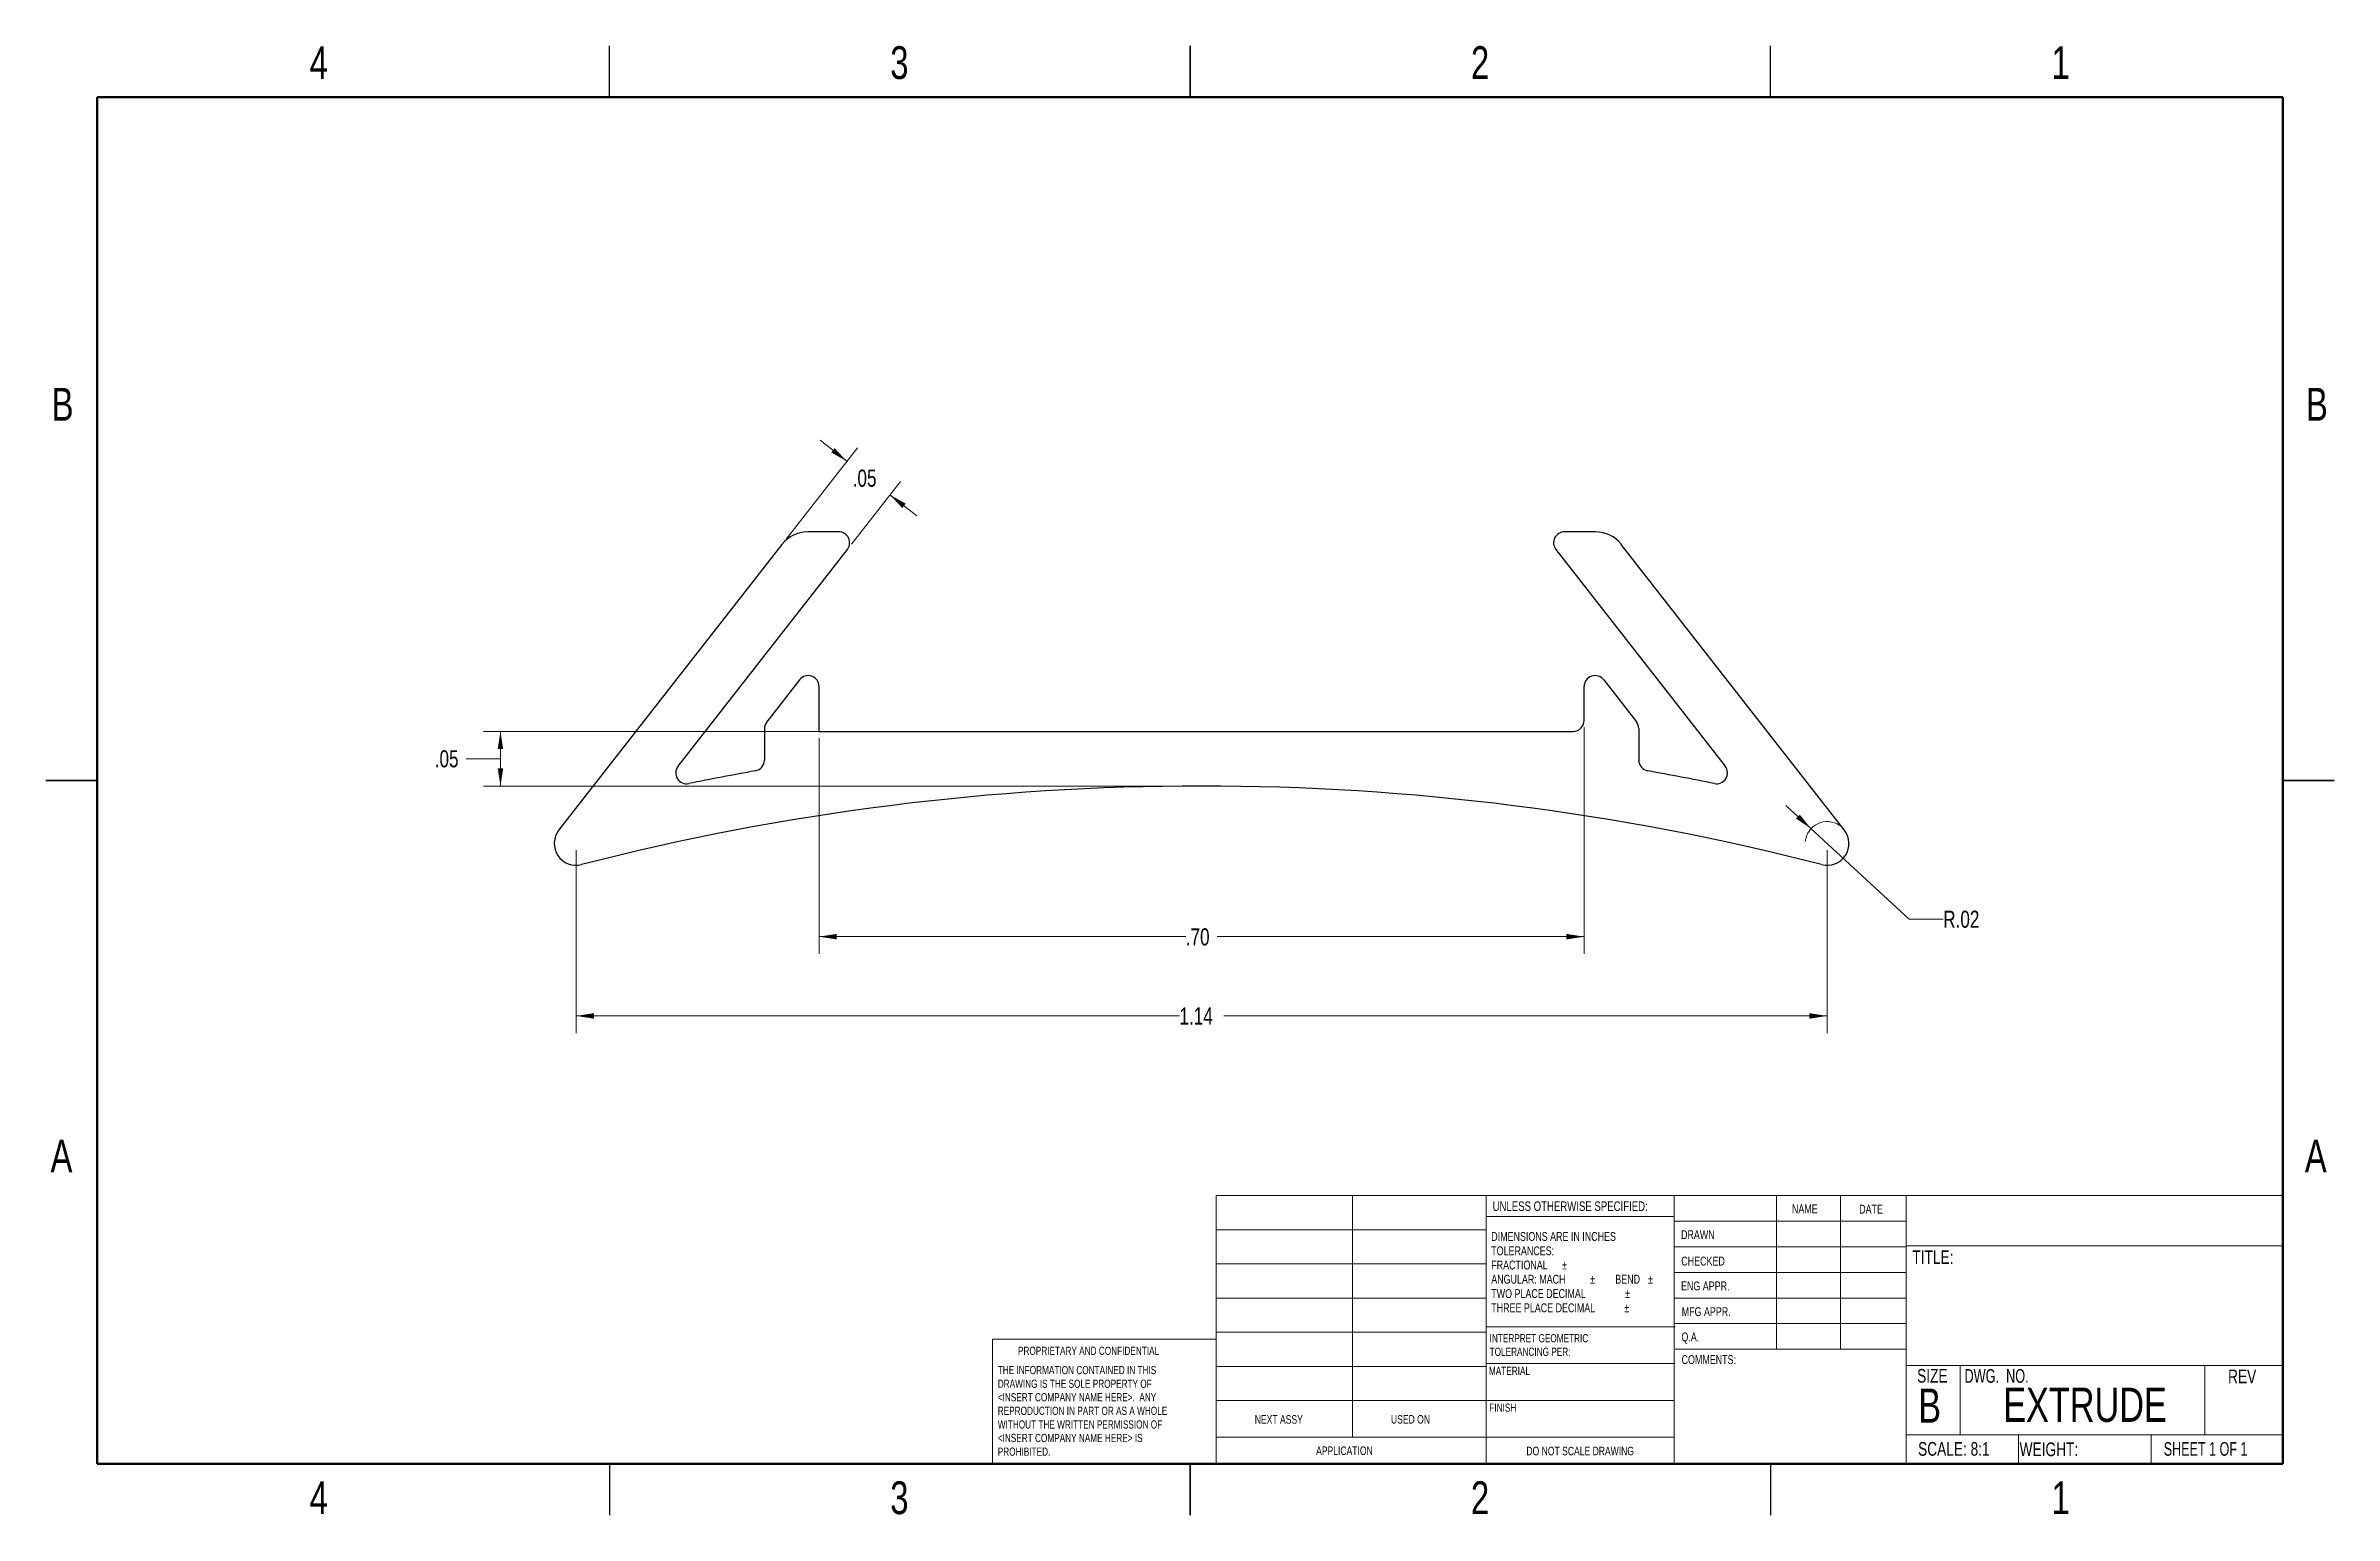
# Model space of a CAD drawing. Header units: inches. Extents: x 0.1 to 16.9, y 0.1 to 10.9.
import ezdxf

# ---------------------------------------------------------------- set-up
doc = ezdxf.new("R2010")
doc.units = ezdxf.units.IN
doc.header["$MEASUREMENT"] = 0
doc.styles.add('SLDTEXTSTYLE0', font='TXT', dxfattribs={"width": 0.75})
doc.styles.add('SLDTEXTSTYLE1', font='TXT', dxfattribs={"width": 0.6875})
doc.styles.add('SLDTEXTSTYLE2', font='TXT', dxfattribs={"width": 0.694444})
doc.dimstyles.new('SLDDIMSTYLE0', dxfattribs={"dimtxt": 0.125, "dimasz": 0.13, "dimexe": 0, "dimexo": 0.0625, "dimgap": 0.03125, "dimtad": 0, "dimtih": 1, "dimtoh": 1, "dimlfac": 0.125, "dimrnd": 1e-09, "dimzin": 12, "dimdsep": 46, "dimtxsty": 'SLDTEXTSTYLE0', "dimsah": 1, "dimcen": 0.09, "dimadec": 0, "dimazin": 3, "dimtfac": 1, "dimtofl": 0, "dimtmove": 0, "dimatfit": 3, "dimfxl": 1, "dimfrac": 2, "dimtolj": 1, "dimtzin": 12, "dimarcsym": 0})
doc.dimstyles.new('SLDDIMSTYLE1', dxfattribs={"dimtxt": 0.125, "dimasz": 0.13, "dimexe": 0, "dimexo": 0.0625, "dimgap": 0.03125, "dimtad": 0, "dimtih": 1, "dimtoh": 1, "dimlfac": 0.125, "dimrnd": 1e-09, "dimzin": 4, "dimdsep": 46, "dimtxsty": 'SLDTEXTSTYLE0', "dimsah": 1, "dimcen": 0.09, "dimadec": 0, "dimazin": 1, "dimtfac": 1, "dimtofl": 0, "dimtmove": 0, "dimatfit": 3, "dimfxl": 1, "dimfrac": 2, "dimtolj": 1, "dimtzin": 12, "dimarcsym": 0})
doc.dimstyles.new('SLDDIMSTYLE2', dxfattribs={"dimtxt": 0.125, "dimasz": 0.13, "dimexe": 0, "dimexo": 0.0625, "dimgap": 0.03125, "dimtad": 0, "dimtih": 1, "dimtoh": 1, "dimlfac": 0.125, "dimrnd": 1e-09, "dimzin": 12, "dimdsep": 46, "dimtxsty": 'SLDTEXTSTYLE0', "dimsah": 1, "dimcen": 0.09, "dimadec": 0, "dimazin": 3, "dimtfac": 1, "dimtmove": 0, "dimatfit": 0, "dimfxl": 1, "dimfrac": 2, "dimtolj": 1, "dimtzin": 12, "dimarcsym": 0})
doc.dimstyles.new('SLDDIMSTYLE3', dxfattribs={"dimtxt": 0.125, "dimasz": 0.13, "dimexe": 0, "dimexo": 0.0625, "dimgap": 0.03125, "dimtad": 0, "dimtih": 1, "dimtoh": 1, "dimlfac": 0.125, "dimrnd": 1e-09, "dimzin": 12, "dimdsep": 46, "dimtxsty": 'SLDTEXTSTYLE0', "dimsah": 1, "dimcen": 0, "dimadec": 0, "dimazin": 3, "dimtfac": 1, "dimtofl": 0, "dimtmove": 1, "dimatfit": 3, "dimfxl": 1, "dimfrac": 2, "dimtolj": 1, "dimtzin": 12, "dimarcsym": 0})

# ---------------------------------------------------------------- blocks, each defined once
blk = doc.blocks.new('_D')
at = {"color": 7, "linetype": 'Continuous', "lineweight": 0}
for p, q in [((4.007, 4.99), (4.007, 3.653)), ((13.163, 4.99), (13.163, 3.653)), ((4.007, 3.778), (8.423, 3.778)), ((13.163, 3.778), (8.747, 3.778))]:
    blk.add_line(p, q, dxfattribs=at)
at = {"color": 7, "linetype": 'Continuous', "lineweight": 18}
for points in [[(4.007, 3.778), (4.137, 3.758), (4.137, 3.798)], [(13.163, 3.778), (13.033, 3.798), (13.033, 3.758)]]:
    blk.add_solid(points, dxfattribs=at)
at = {"color": 7, "linetype": 'Continuous', "lineweight": 18, "insert": (8.423, 3.84), "char_height": 0.125, "attachment_point": 1, "style": 'SLDTEXTSTYLE0'}
blk.add_mtext('1.14', dxfattribs=at)
blk = doc.blocks.new('_D_1')
at = {"color": 7, "linetype": 'Continuous', "lineweight": 0}
for p, q in [((11.385, 5.89), (11.385, 4.233)), ((5.785, 5.81), (5.785, 4.233)), ((5.785, 4.358), (8.469, 4.358)), ((11.385, 4.358), (8.7, 4.358))]:
    blk.add_line(p, q, dxfattribs=at)
at = {"color": 7, "linetype": 'Continuous', "lineweight": 18}
for points in [[(5.785, 4.358), (5.915, 4.338), (5.915, 4.378)], [(11.385, 4.358), (11.255, 4.378), (11.255, 4.338)]]:
    blk.add_solid(points, dxfattribs=at)
at = {"color": 7, "linetype": 'Continuous', "lineweight": 18, "insert": (8.469, 4.419), "char_height": 0.125, "attachment_point": 1, "style": 'SLDTEXTSTYLE0'}
blk.add_mtext('.70', dxfattribs=at)
blk = doc.blocks.new('_D_2')
at = {"color": 7, "linetype": 'Continuous', "lineweight": 0}
for p, q in [((5.544, 7.267), (6.066, 7.935)), ((5.989, 7.836), (5.792, 7.99)), ((6.022, 7.23), (6.381, 7.689)), ((6.304, 7.59), (6.501, 7.436))]:
    blk.add_line(p, q, dxfattribs=at)
at = {"color": 7, "linetype": 'Continuous', "lineweight": 18}
for points in [[(5.989, 7.836), (5.899, 7.932), (5.874, 7.901)], [(6.304, 7.59), (6.394, 7.494), (6.419, 7.526)]]:
    blk.add_solid(points, dxfattribs=at)
at = {"color": 7, "linetype": 'Continuous', "lineweight": 18, "insert": (6.031, 7.775), "char_height": 0.125, "attachment_point": 1, "style": 'SLDTEXTSTYLE0'}
blk.add_mtext('.05', dxfattribs=at)
blk = doc.blocks.new('_D_3')
at = {"color": 7, "linetype": 'Continuous', "lineweight": 0}
for p, q in [((8.535, 5.86), (3.328, 5.86)), ((3.453, 5.66), (3.453, 5.86)), ((3.453, 5.86), (3.453, 5.46)), ((3.203, 5.66), (3.453, 5.66)), ((8.535, 5.46), (3.328, 5.46))]:
    blk.add_line(p, q, dxfattribs=at)
at = {"color": 7, "linetype": 'Continuous', "lineweight": 18}
for points in [[(3.453, 5.86), (3.433, 5.73), (3.473, 5.73)], [(3.453, 5.46), (3.473, 5.59), (3.433, 5.59)]]:
    blk.add_solid(points, dxfattribs=at)
at = {"color": 7, "linetype": 'Continuous', "lineweight": 18, "insert": (2.972, 5.722), "char_height": 0.125, "attachment_point": 1, "style": 'SLDTEXTSTYLE0'}
blk.add_mtext('.05', dxfattribs=at)
blk = doc.blocks.new('_D_4')
at = {"color": 7, "linetype": 'Continuous', "lineweight": 0}
for p, q in [((13.045, 5.149), (12.862, 5.318)), ((13.045, 5.149), (13.763, 4.486)), ((13.763, 4.486), (14.013, 4.486))]:
    blk.add_line(p, q, dxfattribs=at)
at = {"color": 7, "linetype": 'Continuous', "lineweight": 18}
blk.add_arc((13.163, 5.04), 0.16, 55.354, 175.2912, dxfattribs=at)
blk.add_solid([(13.045, 5.149), (12.963, 5.251), (12.936, 5.222)], dxfattribs=at)
at = {"color": 7, "linetype": 'Continuous', "lineweight": 18, "insert": (14.013, 4.548), "char_height": 0.125, "attachment_point": 1, "style": 'SLDTEXTSTYLE0'}
blk.add_mtext('R.02', dxfattribs=at)

msp = doc.modelspace()

# ---------------------------------------------------------------- linework, layer by layer
at = {"color": 7, "linetype": 'Continuous', "lineweight": 25}
for p, q in [((4.25, 10.5), (4.25, 10.875)), ((8.5, 10.5), (8.5, 10.875)), ((8.5, 10.875), (8.5, 10.5)), ((12.75, 10.5), (12.75, 10.875)), ((5.513, 7.227), (3.881, 5.139)), ((5.929, 7.32), (5.702, 7.32)), ((11.468, 7.32), (11.241, 7.32)), ((13.289, 5.139), (11.657, 7.227)), ((4.753, 5.605), (5.992, 7.19)), ((11.178, 7.19), (12.417, 5.605)), ((5.642, 6.237), (5.402, 5.93)), ((11.528, 6.237), (11.768, 5.93)), ((5.785, 5.86), (5.785, 6.188)), ((11.385, 5.94), (11.385, 6.188)), ((5.385, 5.88), (5.385, 5.65)), ((11.785, 5.88), (11.785, 5.65)), ((5.785, 5.86), (11.305, 5.86)), ((0.5, 5.5), (0.125, 5.5)), ((0.125, 5.5), (0.5, 5.5)), ((16.5, 5.5), (16.875, 5.5)), ((16.875, 5.5), (16.5, 5.5)), ((4.25, 0.5), (4.25, 0.125)), ((8.5, 0.5), (8.5, 0.125)), ((8.5, 0.125), (8.5, 0.5)), ((12.75, 0.5), (12.75, 0.125))]:
    msp.add_line(p, q, dxfattribs=at)
at = {"color": 7, "linetype": 'Continuous', "lineweight": 50}
for p, q in [((0.5, 0.5), (0.5, 10.5)), ((0.5, 10.5), (16.5, 10.5)), ((16.5, 10.5), (16.5, 0.5)), ((16.5, 0.5), (0.5, 0.5))]:
    msp.add_line(p, q, dxfattribs=at)
at = {"color": 7, "linetype": 'Continuous', "lineweight": 18}
for p, q in [((8.691, 2.464), (16.5, 2.464)), ((8.691, 0.5), (8.691, 2.464)), ((9.689, 2.464), (9.689, 0.696)), ((10.668, 0.5), (10.668, 2.464)), ((12.045, 2.464), (12.045, 0.5)), ((12.794, 2.464), (12.794, 1.339)), ((13.262, 2.464), (13.262, 1.339)), ((13.741, 2.464), (13.741, 0.5)), ((8.691, 2.214), (10.668, 2.214)), ((12.045, 2.31), (10.668, 2.31)), ((12.045, 2.277), (13.741, 2.277)), ((12.045, 2.089), (13.741, 2.089)), ((13.741, 2.097), (16.5, 2.097)), ((8.691, 1.964), (10.668, 1.964)), ((12.045, 1.902), (13.741, 1.902)), ((8.691, 1.714), (10.668, 1.714)), ((13.741, 1.714), (12.045, 1.714)), ((13.741, 1.527), (12.045, 1.527)), ((7.054, 0.5), (7.054, 1.414)), ((8.691, 1.414), (7.054, 1.414)), ((8.691, 1.464), (10.668, 1.464)), ((10.668, 1.504), (12.05, 1.504)), ((8.691, 1.214), (10.668, 1.214)), ((10.668, 1.234), (12.05, 1.234)), ((13.741, 1.339), (12.05, 1.339)), ((13.741, 1.22), (16.5, 1.22)), ((14.137, 1.22), (14.137, 0.713)), ((15.928, 1.22), (15.928, 0.713)), ((8.691, 0.964), (10.668, 0.964)), ((10.668, 0.964), (12.045, 0.964)), ((8.691, 0.696), (12.045, 0.696)), ((13.741, 0.713), (16.5, 0.713)), ((14.564, 0.713), (14.564, 0.5)), ((15.536, 0.713), (15.536, 0.5))]:
    msp.add_line(p, q, dxfattribs=at)
at = {"color": 7, "linetype": 'Continuous', "lineweight": 25}
for centre, radius, start, end in [((5.702, 7.08), 0.24, 90, 142), ((5.929, 7.24), 0.08, 322, 90), ((11.241, 7.24), 0.08, 90, 218), ((11.468, 7.08), 0.24, 38, 90), ((5.705, 6.188), 0.08, 0, 142), ((11.465, 6.188), 0.08, 38, 180), ((5.465, 5.88), 0.08, 142, 180), ((11.305, 5.94), 0.08, 270, 0), ((11.705, 5.88), 0.08, 0, 38), ((4.816, 5.556), 0.08, 142, 281.6399), ((8.585, -12.74), 18.6, 100.1129, 101.6399), ((5.305, 5.65), 0.08, 280.1129, 0), ((11.865, 5.65), 0.08, 180, 259.8871), ((8.585, -12.74), 18.6, 78.3601, 79.8871), ((12.354, 5.556), 0.08, 258.3601, 38), ((8.585, -12.74), 18.2, 75.5615, 104.4385), ((4.007, 5.04), 0.16, 142, 284.4385), ((13.163, 5.04), 0.16, 255.5615, 38)]:
    msp.add_arc(centre, radius, start, end, dxfattribs=at)

# ---------------------------------------------------------------- texts
at = {"color": 7, "linetype": 'Continuous', "lineweight": 0}
for s, insert, char_height, attachment_point, style in [('4', (2.123, 10.873), 0.24, 2, 'SLDTEXTSTYLE0'), ('3', (6.373, 10.873), 0.24, 2, 'SLDTEXTSTYLE0'), ('2', (10.623, 10.873), 0.24, 2, 'SLDTEXTSTYLE0'), ('1', (14.873, 10.873), 0.24, 2, 'SLDTEXTSTYLE0'), ('B', (0.248, 8.373), 0.24, 2, 'SLDTEXTSTYLE0'), ('B', (16.748, 8.373), 0.24, 2, 'SLDTEXTSTYLE0'), ('A', (0.24, 2.873), 0.24, 2, 'SLDTEXTSTYLE0'), ('A', (16.74, 2.873), 0.24, 2, 'SLDTEXTSTYLE0'), ('UNLESS OTHERWISE SPECIFIED:', (10.715, 2.421), 0.07, 1, 'SLDTEXTSTYLE0'), ('NAME', (12.906, 2.399), 0.065, 1, 'SLDTEXTSTYLE0'), ('DATE', (13.398, 2.397), 0.065, 1, 'SLDTEXTSTYLE0'), ('DIMENSIONS ARE IN INCHES', (10.705, 2.197), 0.065, 1, 'SLDTEXTSTYLE0'), ('DRAWN', (12.094, 2.21), 0.065, 1, 'SLDTEXTSTYLE0'), ('TOLERANCES:', (10.705, 2.092), 0.065, 1, 'SLDTEXTSTYLE0'), ('CHECKED', (12.096, 2.017), 0.065, 1, 'SLDTEXTSTYLE0'), ('TITLE:', (13.787, 2.063), 0.1, 1, 'SLDTEXTSTYLE0'), ('ANGULAR: MACH', (10.705, 1.884), 0.065, 1, 'SLDTEXTSTYLE0'), ('FRACTIONAL', (10.705, 1.988), 0.065, 1, 'SLDTEXTSTYLE0'), ('%%p', (11.223, 1.988), 0.065, 1, 'SLDTEXTSTYLE0'), ('%%p', (11.429, 1.884), 0.065, 1, 'SLDTEXTSTYLE0'), ('BEND', (11.613, 1.884), 0.065, 1, 'SLDTEXTSTYLE0'), ('%%p', (11.853, 1.884), 0.065, 1, 'SLDTEXTSTYLE0'), ('TWO PLACE DECIMAL', (10.705, 1.779), 0.065, 1, 'SLDTEXTSTYLE0'), ('THREE PLACE DECIMAL', (10.705, 1.675), 0.065, 1, 'SLDTEXTSTYLE0'), ('%%p', (11.685, 1.779), 0.065, 1, 'SLDTEXTSTYLE0'), ('ENG APPR.', (12.094, 1.835), 0.065, 1, 'SLDTEXTSTYLE0'), ('%%p', (11.679, 1.675), 0.065, 1, 'SLDTEXTSTYLE0'), ('MFG APPR.', (12.099, 1.647), 0.065, 1, 'SLDTEXTSTYLE0'), ('PROPRIETARY AND CONFIDENTIAL', (7.241, 1.358), 0.06, 1, 'SLDTEXTSTYLE0'), ('TOLERANCING PER:', (10.693, 1.351), 0.06, 1, 'SLDTEXTSTYLE0'), ('INTERPRET GEOMETRIC', (10.693, 1.45), 0.06, 1, 'SLDTEXTSTYLE0'), ('Q.A.', (12.097, 1.462), 0.065, 1, 'SLDTEXTSTYLE0'), ('THE INFORMATION CONTAINED IN THIS', (7.093, 1.217), 0.06, 1, 'SLDTEXTSTYLE0'), ('MATERIAL', (10.688, 1.211), 0.06, 1, 'SLDTEXTSTYLE0'), ('COMMENTS:', (12.098, 1.296), 0.065, 1, 'SLDTEXTSTYLE0'), ('SIZE', (13.822, 1.195), 0.1, 1, 'SLDTEXTSTYLE0'), ('DWG.  NO.', (14.169, 1.194), 0.1, 1, 'SLDTEXTSTYLE2'), ('REV', (16.098, 1.19), 0.1, 1, 'SLDTEXTSTYLE0'), ('<INSERT COMPANY NAME HERE>.  ANY', (7.093, 1.018), 0.06, 1, 'SLDTEXTSTYLE0'), ('DRAWING IS THE SOLE PROPERTY OF', (7.093, 1.117), 0.06, 1, 'SLDTEXTSTYLE0'), ('B', (13.83, 1.052), 0.25, 1, 'SLDTEXTSTYLE0'), ('EXTRUDE', (15.051, 1.058), 0.25, 2, 'SLDTEXTSTYLE0'), ('REPRODUCTION IN PART OR AS A WHOLE', (7.093, 0.919), 0.06, 1, 'SLDTEXTSTYLE0'), ('NEXT ASSY', (8.974, 0.857), 0.0625, 1, 'SLDTEXTSTYLE0'), ('USED ON', (9.971, 0.858), 0.0625, 1, 'SLDTEXTSTYLE0'), ('FINISH', (10.691, 0.942), 0.06, 1, 'SLDTEXTSTYLE0'), ('WITHOUT THE WRITTEN PERMISSION OF', (7.093, 0.819), 0.06, 1, 'SLDTEXTSTYLE0'), ('<INSERT COMPANY NAME HERE> IS', (7.093, 0.72), 0.06, 1, 'SLDTEXTSTYLE0'), ('PROHIBITED.', (7.093, 0.62), 0.06, 1, 'SLDTEXTSTYLE0'), ('APPLICATION', (9.423, 0.628), 0.0625, 1, 'SLDTEXTSTYLE0'), ('DO NOT SCALE DRAWING', (11.356, 0.626), 0.0625, 2, 'SLDTEXTSTYLE0'), ('SCALE: 8:1', (13.829, 0.66), 0.1, 1, 'SLDTEXTSTYLE0'), ('WEIGHT:', (14.572, 0.657), 0.1, 1, 'SLDTEXTSTYLE0'), ('SHEET 1 OF 1', (15.627, 0.66), 0.1, 1, 'SLDTEXTSTYLE1'), ('4', (2.123, 0.373), 0.24, 2, 'SLDTEXTSTYLE0'), ('3', (6.373, 0.373), 0.24, 2, 'SLDTEXTSTYLE0'), ('2', (10.623, 0.373), 0.24, 2, 'SLDTEXTSTYLE0'), ('1', (14.873, 0.373), 0.24, 2, 'SLDTEXTSTYLE0')]:
    msp.add_mtext(s, dxfattribs=dict(at, insert=insert, char_height=char_height, attachment_point=attachment_point, style=style))

# ---------------------------------------------------------------- dimensions: what is measured, and where the dimension line sits
at = {"color": 7, "linetype": 'Continuous', "lineweight": 18}
for base, p1, p2, angle, dimstyle, picture, middle in [((6.304, 7.59), (5.513, 7.227), (5.992, 7.19), 322, 'SLDDIMSTYLE2', '_D_2', (6.146, 7.713)), ((3.453, 5.46), (8.585, 5.86), (8.585, 5.46), 90, 'SLDDIMSTYLE0', '_D_3', (3.453, 5.66))]:
    dim = msp.add_linear_dim(base=base, p1=p1, p2=p2, angle=angle, dimstyle=dimstyle, dxfattribs=at)
    dim.commit()
    dim.dimension.update_dxf_attribs({"geometry": picture, "text_midpoint": middle, "dimtype": 160})
for base, p1, p2, dimstyle, picture, middle in [((11.385, 4.358), (5.785, 5.86), (11.385, 5.94), 'SLDDIMSTYLE1', '_D_1', (8.585, 4.358)), ((13.163, 3.778), (4.007, 5.04), (13.163, 5.04), 'SLDDIMSTYLE0', '_D', (8.585, 3.778))]:
    dim = msp.add_linear_dim(base=base, p1=p1, p2=p2, dimstyle=dimstyle, dxfattribs=at)
    dim.commit()
    dim.dimension.update_dxf_attribs({"geometry": picture, "text_midpoint": middle, "dimtype": 160})
dim = msp.add_radius_dim(center=(13.163, 5.04), mpoint=(13.045, 5.149), dimstyle='SLDDIMSTYLE3', dxfattribs=at)
dim.commit()
dim.dimension.update_dxf_attribs({"geometry": '_D_4', "text_midpoint": (14.179, 4.486), "dimtype": 164})

doc.saveas('drawing.dxf')
